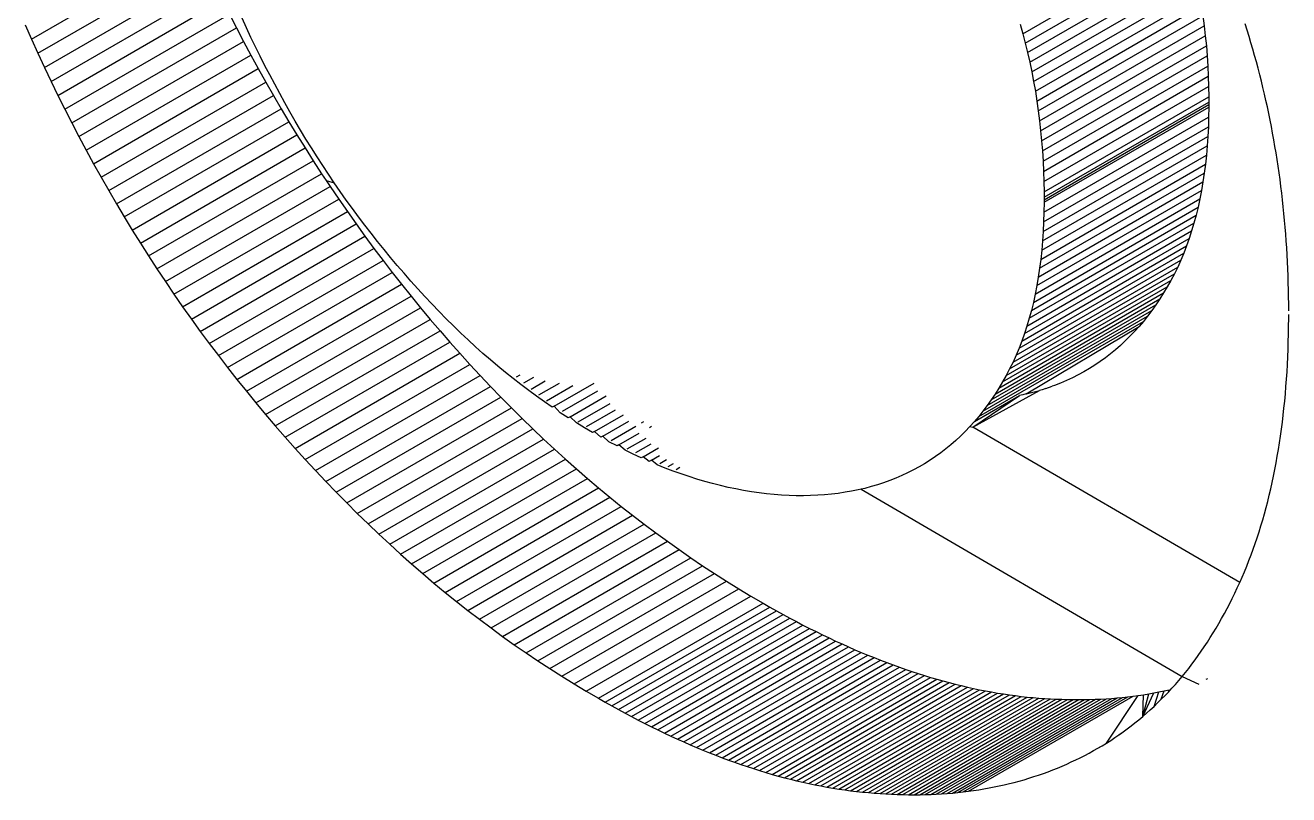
# Model space of a CAD drawing. Header units: millimetres. Extents: x 153 to 4750, y 92 to 3343.
# Drawn here: x 3038.9 to 3055.17, y 2951 to 2960.91 of the extents above; entities that cross this region are included whole.
import ezdxf

# ---------------------------------------------------------------- set-up
doc = ezdxf.new("R2010")
doc.units = ezdxf.units.MM

msp = doc.modelspace()

# ---------------------------------------------------------------- linework, layer by layer
for p, q in [((3038.977, 2960.733), (3041.099, 2961.958)), ((3051.743, 2960.802), (3053.865, 2962.027)), ((3039.06, 2960.55), (3041.181, 2961.775)), ((3051.775, 2960.68), (3053.897, 2961.905)), ((3051.805, 2960.558), (3053.927, 2961.783)), ((3051.833, 2960.435), (3053.955, 2961.659)), ((3039.144, 2960.368), (3041.265, 2961.593)), ((3051.859, 2960.311), (3053.981, 2961.535)), ((3039.23, 2960.188), (3041.351, 2961.412)), ((3051.883, 2960.186), (3054.005, 2961.411)), ((3051.906, 2960.06), (3054.027, 2961.285)), ((3039.317, 2960.008), (3041.438, 2961.233)), ((3051.926, 2959.934), (3054.047, 2961.159)), ((3039.405, 2959.83), (3041.527, 2961.055)), ((3041.527, 2961.055), (3041.617, 2960.877)), ((3041.745, 2960.878), (3041.688, 2961.001)), ((3051.944, 2959.807), (3054.065, 2961.032)), ((3054.065, 2961.032), (3054.081, 2960.904)), ((3038.897, 2960.917), (3038.977, 2960.733)), ((3039.496, 2959.652), (3041.617, 2960.877)), ((3041.617, 2960.877), (3041.709, 2960.701)), ((3041.803, 2960.755), (3041.745, 2960.878)), ((3051.709, 2960.923), (3051.743, 2960.802)), ((3051.743, 2960.802), (3051.775, 2960.68)), ((3051.96, 2959.679), (3054.081, 2960.904)), ((3054.081, 2960.904), (3054.095, 2960.776)), ((3054.634, 2960.846), (3054.608, 2960.927)), ((3054.659, 2960.765), (3054.634, 2960.846)), ((3038.977, 2960.733), (3039.06, 2960.55)), ((3039.587, 2959.476), (3041.709, 2960.701)), ((3041.709, 2960.701), (3041.802, 2960.526)), ((3041.862, 2960.632), (3041.803, 2960.755)), ((3041.922, 2960.511), (3041.862, 2960.632)), ((3051.775, 2960.68), (3051.805, 2960.558)), ((3051.974, 2959.551), (3054.095, 2960.776)), ((3051.986, 2959.422), (3054.108, 2960.646)), ((3054.095, 2960.776), (3054.108, 2960.646)), ((3054.108, 2960.646), (3054.118, 2960.516)), ((3054.683, 2960.684), (3054.659, 2960.765)), ((3054.707, 2960.602), (3054.683, 2960.684)), ((3039.06, 2960.55), (3039.144, 2960.368)), ((3039.681, 2959.301), (3041.802, 2960.526)), ((3041.802, 2960.526), (3041.897, 2960.352)), ((3041.983, 2960.39), (3041.922, 2960.511)), ((3051.805, 2960.558), (3051.833, 2960.435)), ((3051.997, 2959.292), (3054.118, 2960.516)), ((3054.118, 2960.516), (3054.126, 2960.385)), ((3054.73, 2960.521), (3054.707, 2960.602)), ((3054.753, 2960.439), (3054.73, 2960.521)), ((3039.144, 2960.368), (3039.23, 2960.188)), ((3039.776, 2959.127), (3041.897, 2960.352)), ((3041.897, 2960.352), (3041.994, 2960.179)), ((3042.046, 2960.27), (3041.983, 2960.39)), ((3051.833, 2960.435), (3051.859, 2960.311)), ((3051.859, 2960.311), (3051.883, 2960.186)), ((3052.005, 2959.161), (3054.126, 2960.385)), ((3054.126, 2960.385), (3054.132, 2960.254)), ((3054.775, 2960.357), (3054.753, 2960.439)), ((3054.796, 2960.274), (3054.775, 2960.357)), ((3039.23, 2960.188), (3039.317, 2960.008)), ((3039.872, 2958.954), (3041.994, 2960.179)), ((3041.994, 2960.179), (3042.092, 2960.007)), ((3042.109, 2960.15), (3042.046, 2960.27)), ((3042.174, 2960.031), (3042.109, 2960.15)), ((3051.883, 2960.186), (3051.906, 2960.06)), ((3052.011, 2959.029), (3054.132, 2960.254)), ((3054.132, 2960.254), (3054.137, 2960.122)), ((3054.817, 2960.191), (3054.796, 2960.274)), ((3054.837, 2960.109), (3054.817, 2960.191)), ((3039.317, 2960.008), (3039.405, 2959.83)), ((3039.971, 2958.782), (3042.092, 2960.007)), ((3042.092, 2960.007), (3042.192, 2959.836)), ((3042.239, 2959.912), (3042.174, 2960.031)), ((3051.906, 2960.06), (3051.926, 2959.934)), ((3052.015, 2958.897), (3054.137, 2960.122)), ((3052.018, 2958.764), (3054.139, 2959.988)), ((3054.137, 2960.122), (3054.139, 2959.988)), ((3054.139, 2959.988), (3054.139, 2959.922)), ((3054.857, 2960.025), (3054.837, 2960.109)), ((3054.876, 2959.942), (3054.857, 2960.025)), ((3039.405, 2959.83), (3039.496, 2959.652)), ((3040.07, 2958.611), (3042.192, 2959.836)), ((3042.192, 2959.836), (3042.293, 2959.666)), ((3042.306, 2959.794), (3042.239, 2959.912)), ((3051.926, 2959.934), (3051.944, 2959.807)), ((3052.018, 2958.697), (3054.139, 2959.922)), ((3052.018, 2958.664), (3054.139, 2959.888)), ((3052.018, 2958.631), (3054.139, 2959.856)), ((3054.139, 2959.856), (3054.137, 2959.728)), ((3054.139, 2959.922), (3054.139, 2959.888)), ((3054.139, 2959.888), (3054.139, 2959.856)), ((3054.894, 2959.858), (3054.876, 2959.942)), ((3054.912, 2959.774), (3054.894, 2959.858)), ((3040.172, 2958.442), (3042.293, 2959.666)), ((3042.293, 2959.666), (3042.396, 2959.498)), ((3042.373, 2959.677), (3042.306, 2959.794)), ((3042.442, 2959.561), (3042.373, 2959.677)), ((3051.944, 2959.807), (3051.96, 2959.679)), ((3051.96, 2959.679), (3051.974, 2959.551)), ((3052.016, 2958.503), (3054.137, 2959.728)), ((3054.137, 2959.728), (3054.134, 2959.602)), ((3054.929, 2959.69), (3054.912, 2959.774)), ((3054.946, 2959.606), (3054.929, 2959.69)), ((3039.496, 2959.652), (3039.587, 2959.476)), ((3040.274, 2958.273), (3042.396, 2959.498)), ((3042.396, 2959.498), (3042.5, 2959.33)), ((3042.512, 2959.445), (3042.442, 2959.561)), ((3051.974, 2959.551), (3051.986, 2959.422)), ((3052.012, 2958.377), (3054.134, 2959.602)), ((3054.134, 2959.602), (3054.127, 2959.478)), ((3054.962, 2959.521), (3054.946, 2959.606)), ((3054.977, 2959.436), (3054.962, 2959.521)), ((3039.587, 2959.476), (3039.681, 2959.301)), ((3040.379, 2958.106), (3042.5, 2959.33)), ((3042.5, 2959.33), (3042.606, 2959.164)), ((3042.583, 2959.33), (3042.512, 2959.445)), ((3042.655, 2959.216), (3042.583, 2959.33)), ((3051.986, 2959.422), (3051.997, 2959.292)), ((3051.998, 2958.132), (3054.119, 2959.357)), ((3052.006, 2958.253), (3054.127, 2959.478)), ((3054.119, 2959.357), (3054.109, 2959.237)), ((3054.127, 2959.478), (3054.119, 2959.357)), ((3054.992, 2959.351), (3054.977, 2959.436)), ((3055.006, 2959.266), (3054.992, 2959.351)), ((3039.681, 2959.301), (3039.776, 2959.127)), ((3042.728, 2959.103), (3042.655, 2959.216)), ((3051.988, 2958.012), (3054.109, 2959.237)), ((3051.997, 2959.292), (3052.005, 2959.161)), ((3054.109, 2959.237), (3054.096, 2959.12)), ((3055.02, 2959.18), (3055.006, 2959.266)), ((3055.033, 2959.094), (3055.02, 2959.18)), ((3039.776, 2959.127), (3039.872, 2958.954)), ((3040.485, 2957.939), (3042.606, 2959.164)), ((3042.606, 2959.164), (3042.714, 2958.999)), ((3042.802, 2958.991), (3042.728, 2959.103)), ((3051.96, 2957.78), (3054.082, 2959.005)), ((3051.975, 2957.895), (3054.096, 2959.12)), ((3052.005, 2959.161), (3052.011, 2959.029)), ((3052.011, 2959.029), (3052.015, 2958.897)), ((3054.082, 2959.005), (3054.065, 2958.892)), ((3054.096, 2959.12), (3054.082, 2959.005)), ((3055.045, 2959.008), (3055.033, 2959.094)), ((3055.057, 2958.922), (3055.045, 2959.008)), ((3039.872, 2958.954), (3039.971, 2958.782)), ((3040.592, 2957.774), (3042.714, 2958.999)), ((3042.714, 2958.999), (3042.77, 2958.913)), ((3042.77, 2958.913), (3042.823, 2958.835)), ((3042.77, 2958.913), (3042.877, 2958.88)), ((3042.877, 2958.88), (3042.802, 2958.991)), ((3042.953, 2958.77), (3042.877, 2958.88)), ((3051.944, 2957.667), (3054.065, 2958.892)), ((3052.015, 2958.897), (3052.018, 2958.764)), ((3054.065, 2958.892), (3054.046, 2958.782)), ((3055.069, 2958.835), (3055.057, 2958.922)), ((3039.971, 2958.782), (3040.07, 2958.611)), ((3040.701, 2957.61), (3042.823, 2958.835)), ((3042.823, 2958.835), (3042.933, 2958.672)), ((3043.031, 2958.66), (3042.953, 2958.77)), ((3051.925, 2957.557), (3054.046, 2958.782)), ((3052.018, 2958.764), (3052.018, 2958.697)), ((3052.018, 2958.697), (3052.018, 2958.664)), ((3054.046, 2958.782), (3054.025, 2958.673)), ((3055.079, 2958.748), (3055.069, 2958.835)), ((3055.089, 2958.661), (3055.079, 2958.748)), ((3040.07, 2958.611), (3040.172, 2958.442)), ((3040.812, 2957.448), (3042.933, 2958.672)), ((3042.933, 2958.672), (3043.045, 2958.511)), ((3043.109, 2958.552), (3043.031, 2958.66)), ((3043.188, 2958.444), (3043.109, 2958.552)), ((3051.88, 2957.342), (3054.002, 2958.567)), ((3051.904, 2957.449), (3054.025, 2958.673)), ((3052.018, 2958.631), (3052.016, 2958.503)), ((3052.018, 2958.664), (3052.018, 2958.631)), ((3054.002, 2958.567), (3053.976, 2958.463)), ((3054.025, 2958.673), (3054.002, 2958.567)), ((3055.099, 2958.573), (3055.089, 2958.661)), ((3055.108, 2958.486), (3055.099, 2958.573)), ((3040.172, 2958.442), (3040.274, 2958.273)), ((3040.923, 2957.286), (3043.045, 2958.511)), ((3043.045, 2958.511), (3043.158, 2958.352)), ((3043.269, 2958.338), (3043.188, 2958.444)), ((3051.827, 2957.136), (3053.949, 2958.361)), ((3051.855, 2957.238), (3053.976, 2958.463)), ((3052.012, 2958.377), (3052.006, 2958.253)), ((3052.016, 2958.503), (3052.012, 2958.377)), ((3053.949, 2958.361), (3053.919, 2958.262)), ((3053.976, 2958.463), (3053.949, 2958.361)), ((3055.116, 2958.398), (3055.108, 2958.486)), ((3055.124, 2958.31), (3055.116, 2958.398)), ((3040.274, 2958.273), (3040.379, 2958.106)), ((3041.036, 2957.127), (3043.158, 2958.352)), ((3041.151, 2956.968), (3043.272, 2958.193)), ((3043.158, 2958.352), (3043.272, 2958.193)), ((3043.351, 2958.232), (3043.269, 2958.338)), ((3043.272, 2958.193), (3043.388, 2958.036)), ((3043.433, 2958.127), (3043.351, 2958.232)), ((3051.798, 2957.037), (3053.919, 2958.262)), ((3052.006, 2958.253), (3051.998, 2958.132)), ((3053.919, 2958.262), (3053.887, 2958.164)), ((3055.131, 2958.221), (3055.124, 2958.31)), ((3055.137, 2958.133), (3055.131, 2958.221)), ((3040.379, 2958.106), (3040.485, 2957.939)), ((3041.267, 2956.811), (3043.388, 2958.036)), ((3043.388, 2958.036), (3043.505, 2957.881)), ((3043.517, 2958.023), (3043.433, 2958.127)), ((3051.732, 2956.844), (3053.853, 2958.069)), ((3051.766, 2956.939), (3053.887, 2958.164)), ((3051.998, 2958.132), (3051.988, 2958.012)), ((3053.853, 2958.069), (3053.817, 2957.976)), ((3053.887, 2958.164), (3053.853, 2958.069)), ((3055.143, 2958.044), (3055.137, 2958.133)), ((3055.148, 2957.954), (3055.143, 2958.044)), ((3040.485, 2957.939), (3040.592, 2957.774)), ((3041.384, 2956.656), (3043.505, 2957.881)), ((3043.505, 2957.881), (3043.624, 2957.726)), ((3043.602, 2957.92), (3043.517, 2958.023)), ((3043.688, 2957.818), (3043.602, 2957.92)), ((3051.658, 2956.66), (3053.779, 2957.885)), ((3051.696, 2956.751), (3053.817, 2957.976)), ((3051.975, 2957.895), (3051.96, 2957.78)), ((3051.988, 2958.012), (3051.975, 2957.895)), ((3053.779, 2957.885), (3053.739, 2957.796)), ((3053.817, 2957.976), (3053.779, 2957.885)), ((3055.153, 2957.865), (3055.148, 2957.954)), ((3055.157, 2957.775), (3055.153, 2957.865)), ((3040.592, 2957.774), (3040.701, 2957.61)), ((3041.503, 2956.502), (3043.624, 2957.726)), ((3043.624, 2957.726), (3043.744, 2957.574)), ((3043.775, 2957.717), (3043.688, 2957.818)), ((3043.863, 2957.616), (3043.775, 2957.717)), ((3051.575, 2956.485), (3053.696, 2957.71)), ((3051.618, 2956.571), (3053.739, 2957.796)), ((3051.96, 2957.78), (3051.944, 2957.667)), ((3053.696, 2957.71), (3053.652, 2957.625)), ((3053.739, 2957.796), (3053.696, 2957.71)), ((3055.161, 2957.685), (3055.157, 2957.775)), ((3040.701, 2957.61), (3040.812, 2957.448)), ((3041.623, 2956.349), (3043.744, 2957.574)), ((3043.744, 2957.574), (3043.866, 2957.422)), ((3043.952, 2957.517), (3043.863, 2957.616)), ((3051.484, 2956.318), (3053.605, 2957.543)), ((3051.53, 2956.4), (3053.652, 2957.625)), ((3051.925, 2957.557), (3051.904, 2957.449)), ((3051.944, 2957.667), (3051.925, 2957.557)), ((3053.605, 2957.543), (3053.558, 2957.463)), ((3053.652, 2957.625), (3053.605, 2957.543)), ((3055.164, 2957.595), (3055.161, 2957.685)), ((3055.166, 2957.505), (3055.164, 2957.595)), ((3040.812, 2957.448), (3040.923, 2957.286)), ((3041.744, 2956.197), (3043.866, 2957.422)), ((3043.866, 2957.422), (3043.989, 2957.272)), ((3044.042, 2957.418), (3043.952, 2957.517)), ((3044.134, 2957.321), (3044.042, 2957.418)), ((3051.387, 2956.161), (3053.508, 2957.386)), ((3051.436, 2956.238), (3053.558, 2957.463)), ((3051.904, 2957.449), (3051.88, 2957.342)), ((3053.508, 2957.386), (3053.458, 2957.31)), ((3053.558, 2957.463), (3053.508, 2957.386)), ((3055.168, 2957.414), (3055.166, 2957.505)), ((3055.169, 2957.323), (3055.168, 2957.414)), ((3040.923, 2957.286), (3041.036, 2957.127)), ((3041.867, 2956.047), (3043.989, 2957.272)), ((3043.989, 2957.272), (3044.113, 2957.123)), ((3044.226, 2957.225), (3044.134, 2957.321)), ((3044.318, 2957.13), (3044.226, 2957.225)), ((3051.284, 2956.012), (3053.406, 2957.237)), ((3051.336, 2956.085), (3053.458, 2957.31)), ((3051.855, 2957.238), (3051.827, 2957.136)), ((3051.88, 2957.342), (3051.855, 2957.238)), ((3053.406, 2957.237), (3053.352, 2957.166)), ((3053.458, 2957.31), (3053.406, 2957.237)), ((3055.169, 2957.232), (3055.169, 2957.323)), ((3041.036, 2957.127), (3041.151, 2956.968)), ((3041.992, 2955.899), (3044.113, 2957.123)), ((3044.113, 2957.123), (3044.239, 2956.976)), ((3044.411, 2957.038), (3044.318, 2957.13)), ((3051.176, 2955.873), (3053.297, 2957.097)), ((3051.231, 2955.941), (3053.352, 2957.166)), ((3051.827, 2957.136), (3051.798, 2957.037)), ((3053.297, 2957.097), (3053.241, 2957.031)), ((3053.352, 2957.166), (3053.297, 2957.097)), ((3055.168, 2957.034), (3055.169, 2957.134)), ((3055.169, 2957.134), (3055.169, 2957.185)), ((3041.151, 2956.968), (3041.267, 2956.811)), ((3042.117, 2955.751), (3044.239, 2956.976)), ((3044.239, 2956.976), (3044.366, 2956.83)), ((3044.505, 2956.947), (3044.411, 2957.038)), ((3044.6, 2956.858), (3044.505, 2956.947)), ((3051.766, 2956.939), (3051.732, 2956.844)), ((3051.798, 2957.037), (3051.766, 2956.939)), ((3051.789, 2956.162), (3053.241, 2957.031)), ((3053.124, 2956.905), (3053.064, 2956.845)), ((3053.183, 2956.967), (3053.124, 2956.905)), ((3053.241, 2957.031), (3053.183, 2956.967)), ((3055.164, 2956.835), (3055.166, 2956.934)), ((3055.166, 2956.934), (3055.168, 2957.034)), ((3041.267, 2956.811), (3041.384, 2956.656)), ((3042.244, 2955.605), (3044.366, 2956.83)), ((3044.366, 2956.83), (3044.494, 2956.686)), ((3044.695, 2956.77), (3044.6, 2956.858)), ((3044.791, 2956.685), (3044.695, 2956.77)), ((3051.696, 2956.751), (3051.658, 2956.66)), ((3051.732, 2956.844), (3051.696, 2956.751)), ((3052.939, 2956.732), (3052.874, 2956.679)), ((3053.002, 2956.787), (3052.939, 2956.732)), ((3053.064, 2956.845), (3053.002, 2956.787)), ((3055.157, 2956.639), (3055.161, 2956.737)), ((3055.161, 2956.737), (3055.164, 2956.835)), ((3041.384, 2956.656), (3041.503, 2956.502)), ((3042.373, 2955.461), (3044.494, 2956.686)), ((3044.494, 2956.686), (3044.624, 2956.542)), ((3044.888, 2956.601), (3044.791, 2956.685)), ((3044.985, 2956.518), (3044.888, 2956.601)), ((3051.618, 2956.571), (3051.575, 2956.485)), ((3051.658, 2956.66), (3051.618, 2956.571)), ((3052.741, 2956.58), (3052.672, 2956.533)), ((3052.808, 2956.628), (3052.741, 2956.58)), ((3052.874, 2956.679), (3052.808, 2956.628)), ((3055.152, 2956.542), (3055.157, 2956.639)), ((3041.503, 2956.502), (3041.623, 2956.349)), ((3042.503, 2955.318), (3044.624, 2956.542)), ((3042.634, 2955.176), (3044.755, 2956.401)), ((3044.624, 2956.542), (3044.755, 2956.401)), ((3044.755, 2956.401), (3044.888, 2956.26)), ((3045.083, 2956.438), (3044.985, 2956.518)), ((3045.182, 2956.359), (3045.083, 2956.438)), ((3045.224, 2956.383), (3045.269, 2956.409)), ((3051.53, 2956.4), (3051.484, 2956.318)), ((3051.575, 2956.485), (3051.53, 2956.4)), ((3052.457, 2956.408), (3052.383, 2956.37)), ((3052.53, 2956.447), (3052.457, 2956.408)), ((3052.602, 2956.489), (3052.53, 2956.447)), ((3052.672, 2956.533), (3052.602, 2956.489)), ((3055.141, 2956.352), (3055.147, 2956.447)), ((3055.147, 2956.447), (3055.152, 2956.542)), ((3041.623, 2956.349), (3041.744, 2956.197)), ((3042.767, 2955.035), (3044.888, 2956.26)), ((3044.888, 2956.26), (3045.022, 2956.121)), ((3045.281, 2956.282), (3045.182, 2956.359)), ((3045.381, 2956.206), (3045.281, 2956.282)), ((3045.319, 2956.304), (3045.447, 2956.377)), ((3045.413, 2956.225), (3045.594, 2956.329)), ((3045.51, 2956.149), (3045.777, 2956.303)), ((3045.608, 2956.075), (3045.95, 2956.272)), ((3045.708, 2956.004), (3046.225, 2956.302)), ((3051.436, 2956.238), (3051.387, 2956.161)), ((3051.484, 2956.318), (3051.436, 2956.238)), ((3052.042, 2956.233), (3052.123, 2956.261)), ((3052.152, 2956.271), (3052.123, 2956.261)), ((3052.23, 2956.302), (3052.152, 2956.271)), ((3052.307, 2956.335), (3052.23, 2956.302)), ((3052.383, 2956.37), (3052.307, 2956.335)), ((3055.126, 2956.164), (3055.134, 2956.257)), ((3055.134, 2956.257), (3055.141, 2956.352)), ((3041.744, 2956.197), (3041.867, 2956.047)), ((3042.901, 2954.896), (3045.022, 2956.121)), ((3045.022, 2956.121), (3045.158, 2955.984)), ((3045.481, 2956.132), (3045.381, 2956.206)), ((3045.582, 2956.06), (3045.481, 2956.132)), ((3045.817, 2955.939), (3046.272, 2956.201)), ((3045.915, 2955.869), (3046.38, 2956.137)), ((3051.101, 2955.736), (3051.959, 2956.207)), ((3051.101, 2955.736), (3051.703, 2956.143)), ((3051.12, 2955.806), (3051.703, 2956.143)), ((3051.336, 2956.085), (3051.284, 2956.012)), ((3051.387, 2956.161), (3051.336, 2956.085)), ((3051.746, 2956.152), (3051.703, 2956.143)), ((3051.789, 2956.162), (3051.746, 2956.152)), ((3051.789, 2956.162), (3051.959, 2956.207)), ((3051.993, 2956.217), (3051.959, 2956.207)), ((3052.042, 2956.233), (3051.993, 2956.217)), ((3055.117, 2956.071), (3055.126, 2956.164)), ((3041.867, 2956.047), (3041.992, 2955.899)), ((3043.037, 2954.759), (3045.158, 2955.984)), ((3045.158, 2955.984), (3045.295, 2955.847)), ((3045.684, 2955.99), (3045.582, 2956.06)), ((3045.708, 2956.004), (3045.684, 2955.99)), ((3045.787, 2955.921), (3045.708, 2956.004)), ((3045.89, 2955.854), (3045.787, 2955.921)), ((3046.019, 2955.804), (3046.429, 2956.04)), ((3046.125, 2955.741), (3046.497, 2955.956)), ((3051.231, 2955.941), (3051.176, 2955.873)), ((3051.284, 2956.012), (3051.231, 2955.941)), ((3055.098, 2955.888), (3055.108, 2955.98)), ((3055.108, 2955.98), (3055.117, 2956.071)), ((3041.992, 2955.899), (3042.117, 2955.751)), ((3042.117, 2955.751), (3042.244, 2955.605)), ((3043.173, 2954.623), (3045.295, 2955.847)), ((3045.295, 2955.847), (3045.433, 2955.713)), ((3045.915, 2955.869), (3045.89, 2955.854)), ((3045.994, 2955.789), (3045.915, 2955.869)), ((3046.098, 2955.726), (3045.994, 2955.789)), ((3046.226, 2955.677), (3046.603, 2955.895)), ((3046.334, 2955.619), (3046.671, 2955.813)), ((3046.835, 2955.79), (3046.863, 2955.806)), ((3051.12, 2955.806), (3051.062, 2955.742)), ((3051.176, 2955.873), (3051.12, 2955.806)), ((3055.076, 2955.709), (3055.087, 2955.798)), ((3055.087, 2955.798), (3055.098, 2955.888)), ((3042.244, 2955.605), (3042.373, 2955.461)), ((3043.311, 2954.488), (3045.433, 2955.713)), ((3045.433, 2955.713), (3045.572, 2955.581)), ((3046.204, 2955.664), (3046.098, 2955.726)), ((3046.226, 2955.677), (3046.204, 2955.664)), ((3046.309, 2955.604), (3046.226, 2955.677)), ((3046.334, 2955.619), (3046.309, 2955.604)), ((3046.414, 2955.547), (3046.334, 2955.619)), ((3046.443, 2955.564), (3046.76, 2955.746)), ((3046.543, 2955.506), (3046.804, 2955.656)), ((3046.65, 2955.454), (3046.892, 2955.594)), ((3046.936, 2955.732), (3046.962, 2955.748)), ((3050.943, 2955.62), (3050.881, 2955.563)), ((3051.003, 2955.68), (3050.943, 2955.62)), ((3051.062, 2955.742), (3051.003, 2955.68)), ((3051.062, 2955.742), (3051.101, 2955.736)), ((3054.539, 2953.732), (3051.101, 2955.736)), ((3055.05, 2955.532), (3055.063, 2955.62)), ((3055.063, 2955.62), (3055.076, 2955.709)), ((3042.373, 2955.461), (3042.503, 2955.318)), ((3043.45, 2954.356), (3045.572, 2955.581)), ((3043.59, 2954.226), (3045.712, 2955.451)), ((3045.572, 2955.581), (3045.712, 2955.451)), ((3045.712, 2955.451), (3045.853, 2955.323)), ((3046.519, 2955.492), (3046.414, 2955.547)), ((3046.543, 2955.506), (3046.519, 2955.492)), ((3046.623, 2955.439), (3046.543, 2955.506)), ((3046.727, 2955.388), (3046.623, 2955.439)), ((3046.76, 2955.407), (3046.957, 2955.521)), ((3046.854, 2955.353), (3047.052, 2955.467)), ((3050.753, 2955.454), (3050.687, 2955.403)), ((3050.818, 2955.507), (3050.753, 2955.454)), ((3050.881, 2955.563), (3050.818, 2955.507)), ((3055.022, 2955.359), (3055.036, 2955.445)), ((3055.036, 2955.445), (3055.05, 2955.532)), ((3042.503, 2955.318), (3042.634, 2955.176)), ((3043.731, 2954.098), (3045.853, 2955.323)), ((3045.853, 2955.323), (3045.995, 2955.197)), ((3046.831, 2955.34), (3046.727, 2955.388)), ((3046.854, 2955.353), (3046.831, 2955.34)), ((3046.934, 2955.294), (3046.854, 2955.353)), ((3046.961, 2955.309), (3046.934, 2955.294)), ((3046.961, 2955.309), (3047.067, 2955.37)), ((3047.037, 2955.25), (3046.961, 2955.309)), ((3047.068, 2955.268), (3047.157, 2955.319)), ((3047.175, 2955.228), (3047.244, 2955.268)), ((3050.48, 2955.264), (3050.409, 2955.222)), ((3050.551, 2955.308), (3050.48, 2955.264)), ((3050.619, 2955.355), (3050.551, 2955.308)), ((3050.687, 2955.403), (3050.619, 2955.355)), ((3054.99, 2955.189), (3055.006, 2955.274)), ((3055.006, 2955.274), (3055.022, 2955.359)), ((3042.634, 2955.176), (3042.767, 2955.035)), ((3043.873, 2953.972), (3045.995, 2955.197)), ((3045.995, 2955.197), (3046.138, 2955.073)), ((3047.14, 2955.208), (3047.037, 2955.25)), ((3047.242, 2955.169), (3047.14, 2955.208)), ((3047.344, 2955.132), (3047.242, 2955.169)), ((3047.281, 2955.191), (3047.329, 2955.219)), ((3047.446, 2955.097), (3047.344, 2955.132)), ((3050.186, 2955.11), (3050.109, 2955.077)), ((3050.261, 2955.145), (3050.186, 2955.11)), ((3050.336, 2955.183), (3050.261, 2955.145)), ((3050.409, 2955.222), (3050.336, 2955.183)), ((3054.956, 2955.022), (3054.973, 2955.105)), ((3054.973, 2955.105), (3054.99, 2955.189)), ((3042.767, 2955.035), (3042.901, 2954.896)), ((3044.016, 2953.848), (3046.138, 2955.073)), ((3044.16, 2953.727), (3046.281, 2954.951)), ((3046.138, 2955.073), (3046.281, 2954.951)), ((3046.281, 2954.951), (3046.426, 2954.832)), ((3047.547, 2955.065), (3047.446, 2955.097)), ((3047.648, 2955.035), (3047.547, 2955.065)), ((3047.749, 2955.007), (3047.648, 2955.035)), ((3047.849, 2954.982), (3047.749, 2955.007)), ((3047.949, 2954.958), (3047.849, 2954.982)), ((3048.049, 2954.938), (3047.949, 2954.958)), ((3048.149, 2954.919), (3048.049, 2954.938)), ((3049.708, 2954.946), (3049.661, 2954.935)), ((3049.79, 2954.968), (3049.708, 2954.946)), ((3049.872, 2954.992), (3049.79, 2954.968)), ((3049.952, 2955.018), (3049.872, 2954.992)), ((3050.031, 2955.047), (3049.952, 2955.018)), ((3050.109, 2955.077), (3050.031, 2955.047)), ((3054.918, 2954.858), (3054.937, 2954.94)), ((3054.937, 2954.94), (3054.956, 2955.022)), ((3042.901, 2954.896), (3043.037, 2954.759)), ((3044.305, 2953.607), (3046.426, 2954.832)), ((3046.426, 2954.832), (3046.572, 2954.714)), ((3048.248, 2954.903), (3048.149, 2954.919)), ((3048.347, 2954.889), (3048.248, 2954.903)), ((3048.445, 2954.877), (3048.347, 2954.889)), ((3048.542, 2954.867), (3048.445, 2954.877)), ((3048.638, 2954.86), (3048.542, 2954.867)), ((3048.733, 2954.855), (3048.638, 2954.86)), ((3048.827, 2954.852), (3048.733, 2954.855)), ((3048.92, 2954.851), (3048.827, 2954.852)), ((3049.012, 2954.853), (3048.92, 2954.851)), ((3049.103, 2954.857), (3049.012, 2954.853)), ((3049.192, 2954.863), (3049.103, 2954.857)), ((3049.281, 2954.871), (3049.192, 2954.863)), ((3049.368, 2954.882), (3049.281, 2954.871)), ((3049.455, 2954.895), (3049.368, 2954.882)), ((3049.54, 2954.91), (3049.455, 2954.895)), ((3049.625, 2954.927), (3049.54, 2954.91)), ((3049.661, 2954.935), (3049.625, 2954.927)), ((3049.661, 2954.935), (3053.796, 2952.523)), ((3054.877, 2954.698), (3054.898, 2954.778)), ((3054.898, 2954.778), (3054.918, 2954.858)), ((3043.037, 2954.759), (3043.173, 2954.623)), ((3043.173, 2954.623), (3043.311, 2954.488)), ((3044.451, 2953.489), (3046.572, 2954.714)), ((3046.572, 2954.714), (3046.719, 2954.599)), ((3054.834, 2954.541), (3054.856, 2954.619)), ((3054.856, 2954.619), (3054.877, 2954.698)), ((3043.311, 2954.488), (3043.45, 2954.356)), ((3044.598, 2953.374), (3046.719, 2954.599)), ((3044.746, 2953.261), (3046.867, 2954.485)), ((3046.719, 2954.599), (3046.867, 2954.485)), ((3046.867, 2954.485), (3047.016, 2954.374)), ((3054.787, 2954.386), (3054.811, 2954.463)), ((3054.811, 2954.463), (3054.834, 2954.541)), ((3043.45, 2954.356), (3043.59, 2954.226)), ((3044.895, 2953.149), (3047.016, 2954.374)), ((3047.016, 2954.374), (3047.166, 2954.265)), ((3054.737, 2954.236), (3054.762, 2954.311)), ((3054.762, 2954.311), (3054.787, 2954.386)), ((3043.59, 2954.226), (3043.731, 2954.098)), ((3045.044, 2953.04), (3047.166, 2954.265)), ((3045.195, 2952.933), (3047.317, 2954.158)), ((3047.166, 2954.265), (3047.317, 2954.158)), ((3047.317, 2954.158), (3047.468, 2954.053)), ((3054.684, 2954.088), (3054.711, 2954.161)), ((3054.711, 2954.161), (3054.737, 2954.236)), ((3043.731, 2954.098), (3043.873, 2953.972)), ((3043.873, 2953.972), (3044.016, 2953.848)), ((3045.347, 2952.828), (3047.468, 2954.053)), ((3047.468, 2954.053), (3047.621, 2953.95)), ((3054.628, 2953.943), (3054.657, 2954.015)), ((3054.657, 2954.015), (3054.684, 2954.088)), ((3044.016, 2953.848), (3044.16, 2953.727)), ((3045.5, 2952.725), (3047.621, 2953.95)), ((3045.654, 2952.624), (3047.775, 2953.849)), ((3047.621, 2953.95), (3047.775, 2953.849)), ((3047.775, 2953.849), (3047.93, 2953.75)), ((3054.539, 2953.732), (3054.569, 2953.802)), ((3054.569, 2953.802), (3054.599, 2953.872)), ((3054.599, 2953.872), (3054.628, 2953.943)), ((3044.16, 2953.727), (3044.305, 2953.607)), ((3045.808, 2952.526), (3047.93, 2953.75)), ((3045.964, 2952.429), (3048.086, 2953.654)), ((3047.93, 2953.75), (3048.086, 2953.654)), ((3048.086, 2953.654), (3048.242, 2953.559)), ((3054.475, 2953.596), (3054.507, 2953.664)), ((3054.507, 2953.664), (3054.539, 2953.732)), ((3044.305, 2953.607), (3044.451, 2953.489)), ((3044.451, 2953.489), (3044.598, 2953.374)), ((3046.121, 2952.334), (3048.242, 2953.559)), ((3048.242, 2953.559), (3048.4, 2953.467)), ((3054.409, 2953.462), (3054.442, 2953.529)), ((3054.442, 2953.529), (3054.475, 2953.596)), ((3044.598, 2953.374), (3044.746, 2953.261)), ((3046.279, 2952.242), (3048.4, 2953.467)), ((3046.365, 2952.193), (3048.486, 2953.418)), ((3046.451, 2952.145), (3048.572, 2953.369)), ((3046.536, 2952.097), (3048.657, 2953.322)), ((3048.4, 2953.467), (3048.486, 2953.418)), ((3048.486, 2953.418), (3048.572, 2953.369)), ((3048.572, 2953.369), (3048.657, 2953.322)), ((3048.657, 2953.322), (3048.743, 2953.276)), ((3054.305, 2953.269), (3054.34, 2953.333)), ((3054.34, 2953.333), (3054.375, 2953.397)), ((3054.375, 2953.397), (3054.409, 2953.462)), ((3044.746, 2953.261), (3044.895, 2953.149)), ((3044.895, 2953.149), (3045.044, 2953.04)), ((3046.621, 2952.051), (3048.743, 2953.276)), ((3046.706, 2952.006), (3048.828, 2953.231)), ((3046.791, 2951.962), (3048.912, 2953.186)), ((3048.743, 2953.276), (3048.828, 2953.231)), ((3048.828, 2953.231), (3048.912, 2953.186)), ((3048.912, 2953.186), (3048.997, 2953.143)), ((3054.233, 2953.145), (3054.269, 2953.206)), ((3054.269, 2953.206), (3054.305, 2953.269)), ((3045.044, 2953.04), (3045.195, 2952.933)), ((3046.876, 2951.918), (3048.997, 2953.143)), ((3046.96, 2951.876), (3049.081, 2953.101)), ((3047.044, 2951.835), (3049.165, 2953.06)), ((3047.128, 2951.795), (3049.249, 2953.019)), ((3048.997, 2953.143), (3049.081, 2953.101)), ((3049.081, 2953.101), (3049.165, 2953.06)), ((3049.165, 2953.06), (3049.249, 2953.019)), ((3049.249, 2953.019), (3049.333, 2952.98)), ((3054.121, 2952.964), (3054.159, 2953.024)), ((3054.159, 2953.024), (3054.196, 2953.084)), ((3054.196, 2953.084), (3054.233, 2953.145)), ((3045.195, 2952.933), (3045.347, 2952.828)), ((3045.347, 2952.828), (3045.5, 2952.725)), ((3047.211, 2951.755), (3049.333, 2952.98)), ((3047.295, 2951.717), (3049.416, 2952.942)), ((3047.378, 2951.68), (3049.499, 2952.905)), ((3047.461, 2951.644), (3049.582, 2952.868)), ((3047.543, 2951.608), (3049.664, 2952.833)), ((3049.333, 2952.98), (3049.416, 2952.942)), ((3049.416, 2952.942), (3049.499, 2952.905)), ((3049.499, 2952.905), (3049.582, 2952.868)), ((3049.582, 2952.868), (3049.664, 2952.833)), ((3049.664, 2952.833), (3049.747, 2952.799)), ((3054.003, 2952.792), (3054.043, 2952.849)), ((3054.043, 2952.849), (3054.082, 2952.906)), ((3054.082, 2952.906), (3054.121, 2952.964)), ((3045.5, 2952.725), (3045.654, 2952.624)), ((3047.625, 2951.574), (3049.747, 2952.799)), ((3047.708, 2951.541), (3049.829, 2952.766)), ((3047.789, 2951.509), (3049.911, 2952.733)), ((3047.871, 2951.477), (3049.992, 2952.702)), ((3047.952, 2951.447), (3050.074, 2952.672)), ((3049.747, 2952.799), (3049.829, 2952.766)), ((3049.829, 2952.766), (3049.911, 2952.733)), ((3049.911, 2952.733), (3049.992, 2952.702)), ((3049.992, 2952.702), (3050.074, 2952.672)), ((3050.074, 2952.672), (3050.155, 2952.643)), ((3053.881, 2952.628), (3053.922, 2952.682)), ((3053.922, 2952.682), (3053.963, 2952.737)), ((3053.963, 2952.737), (3054.003, 2952.792)), ((3045.654, 2952.624), (3045.808, 2952.526)), ((3045.808, 2952.526), (3045.964, 2952.429)), ((3048.033, 2951.418), (3050.155, 2952.643)), ((3048.114, 2951.39), (3050.236, 2952.614)), ((3048.195, 2951.362), (3050.316, 2952.587)), ((3048.275, 2951.336), (3050.397, 2952.561)), ((3048.355, 2951.311), (3050.477, 2952.536)), ((3048.435, 2951.287), (3050.556, 2952.511)), ((3050.155, 2952.643), (3050.236, 2952.614)), ((3050.236, 2952.614), (3050.316, 2952.587)), ((3050.316, 2952.587), (3050.397, 2952.561)), ((3050.397, 2952.561), (3050.477, 2952.536)), ((3050.477, 2952.536), (3050.556, 2952.511)), ((3050.556, 2952.511), (3050.636, 2952.488)), ((3053.753, 2952.472), (3053.796, 2952.523)), ((3053.796, 2952.523), (3053.839, 2952.575)), ((3053.796, 2952.523), (3054.011, 2952.424)), ((3053.839, 2952.575), (3053.881, 2952.628)), ((3054.104, 2952.49), (3054.129, 2952.499)), ((3045.964, 2952.429), (3046.121, 2952.334)), ((3046.121, 2952.334), (3046.279, 2952.242)), ((3048.515, 2951.263), (3050.636, 2952.488)), ((3048.594, 2951.241), (3050.715, 2952.466)), ((3048.673, 2951.22), (3050.795, 2952.445)), ((3048.752, 2951.2), (3050.873, 2952.424)), ((3048.831, 2951.18), (3050.952, 2952.405)), ((3048.909, 2951.162), (3051.03, 2952.387)), ((3048.987, 2951.145), (3051.109, 2952.369)), ((3049.065, 2951.128), (3051.187, 2952.353)), ((3049.143, 2951.113), (3051.264, 2952.338)), ((3050.636, 2952.488), (3050.715, 2952.466)), ((3050.715, 2952.466), (3050.795, 2952.445)), ((3050.795, 2952.445), (3050.873, 2952.424)), ((3050.873, 2952.424), (3050.952, 2952.405)), ((3050.952, 2952.405), (3051.03, 2952.387)), ((3051.03, 2952.387), (3051.109, 2952.369)), ((3051.109, 2952.369), (3051.187, 2952.353)), ((3051.187, 2952.353), (3051.264, 2952.338)), ((3051.264, 2952.338), (3051.342, 2952.324)), ((3053.497, 2952.325), (3053.563, 2952.338)), ((3053.528, 2952.229), (3053.563, 2952.338)), ((3053.563, 2952.338), (3053.628, 2952.353)), ((3053.62, 2952.323), (3053.665, 2952.372)), ((3053.62, 2952.323), (3053.628, 2952.353)), ((3053.665, 2952.372), (3053.709, 2952.421)), ((3053.709, 2952.421), (3053.753, 2952.472)), ((3046.279, 2952.242), (3046.365, 2952.193)), ((3046.365, 2952.193), (3046.451, 2952.145)), ((3049.22, 2951.099), (3051.342, 2952.324)), ((3049.297, 2951.086), (3051.419, 2952.31)), ((3049.374, 2951.073), (3051.496, 2952.298)), ((3049.451, 2951.062), (3051.572, 2952.287)), ((3049.527, 2951.052), (3051.649, 2952.277)), ((3049.603, 2951.043), (3051.725, 2952.267)), ((3049.679, 2951.034), (3051.801, 2952.259)), ((3049.755, 2951.027), (3051.876, 2952.252)), ((3049.83, 2951.021), (3051.952, 2952.245)), ((3049.905, 2951.015), (3052.026, 2952.24)), ((3049.979, 2951.01), (3052.101, 2952.235)), ((3050.053, 2951.007), (3052.175, 2952.231)), ((3050.127, 2951.004), (3052.248, 2952.229)), ((3050.2, 2951.002), (3052.321, 2952.227)), ((3050.273, 2951.001), (3052.394, 2952.225)), ((3050.345, 2951), (3052.466, 2952.225)), ((3050.417, 2951.001), (3052.538, 2952.226)), ((3050.488, 2951.002), (3052.609, 2952.227)), ((3050.559, 2951.005), (3052.68, 2952.229)), ((3050.629, 2951.008), (3052.751, 2952.233)), ((3050.699, 2951.012), (3052.821, 2952.237)), ((3050.769, 2951.017), (3052.89, 2952.241)), ((3050.838, 2951.022), (3052.959, 2952.247)), ((3050.907, 2951.029), (3053.028, 2952.254)), ((3050.975, 2951.037), (3053.097, 2952.261)), ((3051.043, 2951.045), (3053.164, 2952.27)), ((3051.342, 2952.324), (3051.419, 2952.31)), ((3051.419, 2952.31), (3051.496, 2952.298)), ((3051.496, 2952.298), (3051.572, 2952.287)), ((3051.572, 2952.287), (3051.649, 2952.277)), ((3051.649, 2952.277), (3051.725, 2952.267)), ((3051.725, 2952.267), (3051.801, 2952.259)), ((3051.801, 2952.259), (3051.876, 2952.252)), ((3051.876, 2952.252), (3051.952, 2952.245)), ((3051.952, 2952.245), (3052.026, 2952.24)), ((3052.026, 2952.24), (3052.101, 2952.235)), ((3052.101, 2952.235), (3052.175, 2952.231)), ((3052.175, 2952.231), (3052.248, 2952.229)), ((3052.248, 2952.229), (3052.321, 2952.227)), ((3052.321, 2952.227), (3052.394, 2952.225)), ((3052.394, 2952.225), (3052.466, 2952.225)), ((3052.466, 2952.225), (3052.538, 2952.226)), ((3052.538, 2952.226), (3052.609, 2952.227)), ((3052.609, 2952.227), (3052.68, 2952.229)), ((3052.68, 2952.229), (3052.751, 2952.233)), ((3052.751, 2952.233), (3052.821, 2952.237)), ((3052.821, 2952.237), (3052.89, 2952.241)), ((3052.822, 2951.666), (3053.232, 2952.279)), ((3052.89, 2952.241), (3052.959, 2952.247)), ((3052.959, 2952.247), (3053.028, 2952.254)), ((3053.028, 2952.254), (3053.097, 2952.261)), ((3053.097, 2952.261), (3053.164, 2952.27)), ((3053.164, 2952.27), (3053.232, 2952.279)), ((3053.232, 2952.279), (3053.299, 2952.289)), ((3053.289, 2952.008), (3053.432, 2952.312)), ((3053.289, 2952.008), (3053.366, 2952.3)), ((3053.289, 2952.008), (3053.299, 2952.289)), ((3053.299, 2952.289), (3053.366, 2952.3)), ((3053.366, 2952.3), (3053.432, 2952.312)), ((3053.432, 2952.312), (3053.497, 2952.325)), ((3053.434, 2952.138), (3053.497, 2952.325)), ((3053.434, 2952.138), (3053.481, 2952.183)), ((3053.481, 2952.183), (3053.528, 2952.229)), ((3053.528, 2952.229), (3053.574, 2952.276)), ((3053.574, 2952.276), (3053.62, 2952.323)), ((3046.451, 2952.145), (3046.536, 2952.097)), ((3046.536, 2952.097), (3046.621, 2952.051)), ((3046.621, 2952.051), (3046.706, 2952.006)), ((3053.239, 2951.966), (3053.289, 2952.008)), ((3053.289, 2952.008), (3053.338, 2952.05)), ((3053.338, 2952.05), (3053.386, 2952.094)), ((3053.386, 2952.094), (3053.434, 2952.138)), ((3046.706, 2952.006), (3046.791, 2951.962)), ((3046.791, 2951.962), (3046.876, 2951.918)), ((3046.876, 2951.918), (3046.96, 2951.876)), ((3046.96, 2951.876), (3047.044, 2951.835)), ((3053.035, 2951.809), (3053.087, 2951.847)), ((3053.087, 2951.847), (3053.139, 2951.886)), ((3053.139, 2951.886), (3053.189, 2951.926)), ((3053.189, 2951.926), (3053.239, 2951.966)), ((3047.044, 2951.835), (3047.128, 2951.795)), ((3047.128, 2951.795), (3047.211, 2951.755)), ((3047.211, 2951.755), (3047.295, 2951.717)), ((3047.295, 2951.717), (3047.378, 2951.68)), ((3052.822, 2951.666), (3052.877, 2951.7)), ((3052.877, 2951.7), (3052.93, 2951.736)), ((3052.93, 2951.736), (3052.983, 2951.772)), ((3052.983, 2951.772), (3053.035, 2951.809)), ((3052.983, 2951.772), (3053.014, 2951.794)), ((3047.378, 2951.68), (3047.461, 2951.644)), ((3047.461, 2951.644), (3047.543, 2951.608)), ((3047.543, 2951.608), (3047.625, 2951.574)), ((3047.625, 2951.574), (3047.708, 2951.541)), ((3047.708, 2951.541), (3047.789, 2951.509)), ((3052.543, 2951.507), (3052.6, 2951.537)), ((3052.6, 2951.537), (3052.656, 2951.568)), ((3052.656, 2951.568), (3052.712, 2951.6)), ((3052.712, 2951.6), (3052.768, 2951.632)), ((3052.712, 2951.6), (3052.741, 2951.617)), ((3052.768, 2951.632), (3052.822, 2951.666)), ((3047.789, 2951.509), (3047.871, 2951.477)), ((3047.871, 2951.477), (3047.952, 2951.447)), ((3047.952, 2951.447), (3048.033, 2951.418)), ((3048.033, 2951.418), (3048.114, 2951.39)), ((3048.114, 2951.39), (3048.195, 2951.362)), ((3048.195, 2951.362), (3048.275, 2951.336)), ((3052.191, 2951.344), (3052.251, 2951.369)), ((3052.251, 2951.369), (3052.31, 2951.395)), ((3052.31, 2951.395), (3052.369, 2951.422)), ((3052.369, 2951.422), (3052.428, 2951.449)), ((3052.428, 2951.449), (3052.485, 2951.477)), ((3052.485, 2951.477), (3052.543, 2951.507)), ((3048.275, 2951.336), (3048.355, 2951.311)), ((3048.355, 2951.311), (3048.435, 2951.287)), ((3048.435, 2951.287), (3048.515, 2951.263)), ((3048.515, 2951.263), (3048.594, 2951.241)), ((3048.594, 2951.241), (3048.673, 2951.22)), ((3048.673, 2951.22), (3048.752, 2951.2)), ((3048.752, 2951.2), (3048.831, 2951.18)), ((3051.698, 2951.177), (3051.761, 2951.194)), ((3051.761, 2951.194), (3051.824, 2951.213)), ((3051.824, 2951.213), (3051.886, 2951.233)), ((3051.886, 2951.233), (3051.948, 2951.253)), ((3051.948, 2951.253), (3052.01, 2951.275)), ((3052.01, 2951.275), (3052.071, 2951.297)), ((3052.071, 2951.297), (3052.131, 2951.32)), ((3052.131, 2951.32), (3052.191, 2951.344)), ((3048.831, 2951.18), (3048.909, 2951.162)), ((3048.909, 2951.162), (3048.987, 2951.145)), ((3048.987, 2951.145), (3049.065, 2951.128)), ((3049.065, 2951.128), (3049.143, 2951.113)), ((3049.143, 2951.113), (3049.22, 2951.099)), ((3049.22, 2951.099), (3049.297, 2951.086)), ((3049.297, 2951.086), (3049.374, 2951.073)), ((3049.374, 2951.073), (3049.451, 2951.062)), ((3049.451, 2951.062), (3049.527, 2951.052)), ((3049.527, 2951.052), (3049.603, 2951.043)), ((3049.603, 2951.043), (3049.679, 2951.034)), ((3049.679, 2951.034), (3049.755, 2951.027)), ((3050.907, 2951.029), (3050.975, 2951.037)), ((3050.975, 2951.037), (3051.043, 2951.045)), ((3051.043, 2951.045), (3051.111, 2951.054)), ((3051.111, 2951.054), (3051.178, 2951.064)), ((3051.178, 2951.064), (3051.244, 2951.075)), ((3051.244, 2951.075), (3051.31, 2951.087)), ((3051.31, 2951.087), (3051.376, 2951.1)), ((3051.376, 2951.1), (3051.441, 2951.113)), ((3051.441, 2951.113), (3051.506, 2951.128)), ((3051.506, 2951.128), (3051.571, 2951.143)), ((3051.571, 2951.143), (3051.635, 2951.159)), ((3051.635, 2951.159), (3051.698, 2951.177)), ((3049.755, 2951.027), (3049.83, 2951.021)), ((3049.83, 2951.021), (3049.905, 2951.015)), ((3049.905, 2951.015), (3049.979, 2951.01)), ((3049.979, 2951.01), (3050.053, 2951.007)), ((3050.053, 2951.007), (3050.127, 2951.004)), ((3050.127, 2951.004), (3050.2, 2951.002)), ((3050.2, 2951.002), (3050.273, 2951.001)), ((3050.273, 2951.001), (3050.345, 2951)), ((3050.345, 2951), (3050.417, 2951.001)), ((3050.417, 2951.001), (3050.488, 2951.002)), ((3050.488, 2951.002), (3050.559, 2951.005)), ((3050.559, 2951.005), (3050.629, 2951.008)), ((3050.629, 2951.008), (3050.699, 2951.012)), ((3050.699, 2951.012), (3050.769, 2951.017)), ((3050.769, 2951.017), (3050.838, 2951.022)), ((3050.838, 2951.022), (3050.907, 2951.029))]:
    msp.add_line(p, q)

doc.saveas('drawing.dxf')
